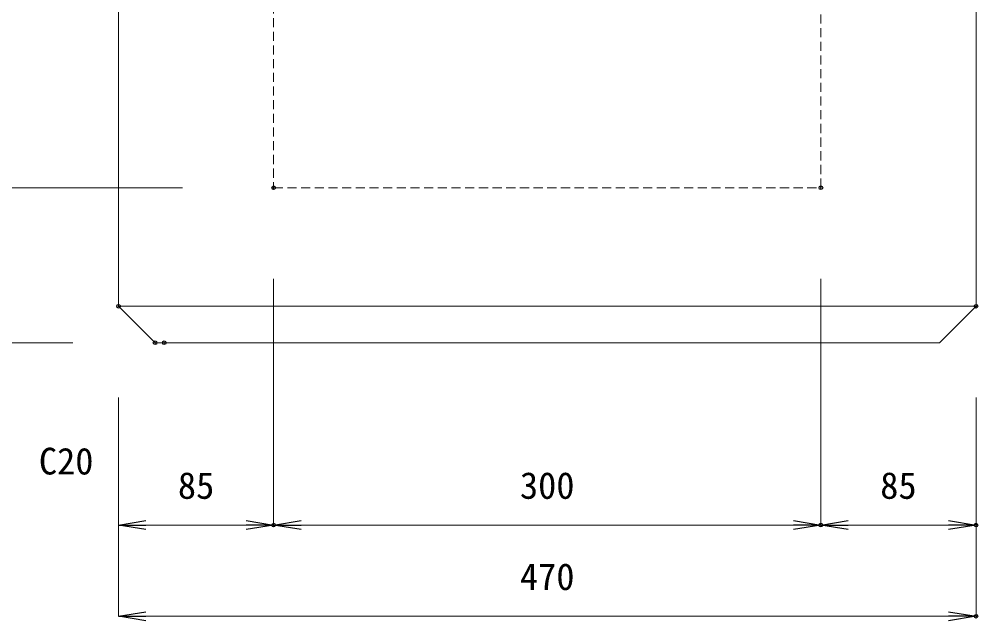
# Model space of a CAD drawing. Units: millimetres, scale not verified. Extents: x -1945 to 1945, y -1175 to 1665.
# Drawn here: x -1486 to -961, y -324 to 6 of the extents above; entities that cross this region are included whole.
import ezdxf
from ezdxf.enums import TextEntityAlignment as Align

# ---------------------------------------------------------------- set-up
doc = ezdxf.new("R2010")
doc.units = ezdxf.units.MM
doc.header["$LTSCALE"] = 10
doc.header["$PDMODE"] = 32
doc.header["$PDSIZE"] = 2
doc.linetypes.add('USER1', pattern=[0.75, 0.5, -0.25])
doc.layers.add('0-0_0', color=7, linetype='Continuous')
doc.layers.add('0-2_DEFPOINTS', color=7, linetype='Continuous')
doc.layers.add('0-3_KIJUN', color=7, linetype='USER1', lineweight=18)
doc.layers.add('0-5_SUNPO', color=3, linetype='Continuous', lineweight=18)
doc.styles.add('ＭＳ ゴシック', font='')
doc.styles.get('ＭＳ ゴシック').set_extended_font_data('MS Gothic')

# ---------------------------------------------------------------- blocks, each defined once
blk = doc.blocks.new('_OPEN')
at = {"layer": '0-0_0'}
blk.add_line((0, 0), (-1, 0), dxfattribs=at)
blk.add_lwpolyline([(-1, 0.1667), (0, 0), (-1, -0.1667)], dxfattribs=at)
blk = doc.blocks.new('D3')
at = {"layer": '0-2_DEFPOINTS'}
for p in [(598.34, 1333.08), (513.34, 1268.08), (598.34, 1148.08)]:
    blk.add_point(p, dxfattribs=at)
at = {"layer": '0-5_SUNPO'}
for p, q in [((598.34, 1283.08), (598.34, 1148.08)), ((513.34, 1218.08), (513.34, 1148.08)), ((528.34, 1148.08), (583.34, 1148.08))]:
    blk.add_line(p, q, dxfattribs=at)
at = {"layer": '0-5_SUNPO', "xscale": 15, "yscale": 15, "rotation": 180}
blk.add_blockref('_OPEN', (513.34, 1148.08), dxfattribs=at)
at = {"layer": '0-5_SUNPO', "xscale": 15, "yscale": 15}
blk.add_blockref('_OPEN', (598.34, 1148.08), dxfattribs=at)
at = {"layer": '0-5_SUNPO', "color": 7, "style": 'ＭＳ ゴシック'}
blk.add_text('85', height=14.66, dxfattribs=at).set_placement((545.84, 1158.08), align=Align.BOTTOM_LEFT)
blk = doc.blocks.new('D4')
at = {"layer": '0-2_DEFPOINTS'}
for p in [(598.34, 1333.08), (898.34, 1333.08), (898.34, 1148.08)]:
    blk.add_point(p, dxfattribs=at)
at = {"layer": '0-5_SUNPO'}
for p, q in [((598.34, 1283.08), (598.34, 1148.08)), ((898.34, 1283.08), (898.34, 1148.08)), ((613.34, 1148.08), (883.34, 1148.08))]:
    blk.add_line(p, q, dxfattribs=at)
at = {"layer": '0-5_SUNPO', "xscale": 15, "yscale": 15, "rotation": 180}
blk.add_blockref('_OPEN', (598.34, 1148.08), dxfattribs=at)
at = {"layer": '0-5_SUNPO', "xscale": 15, "yscale": 15}
blk.add_blockref('_OPEN', (898.34, 1148.08), dxfattribs=at)
at = {"layer": '0-5_SUNPO', "color": 7, "style": 'ＭＳ ゴシック'}
blk.add_text('300', height=14.66, dxfattribs=at).set_placement((733.34, 1158.08), align=Align.BOTTOM_LEFT)
blk = doc.blocks.new('D5')
at = {"layer": '0-2_DEFPOINTS'}
for p in [(898.34, 1333.08), (983.34, 1268.08), (983.34, 1148.08)]:
    blk.add_point(p, dxfattribs=at)
at = {"layer": '0-5_SUNPO'}
for p, q in [((898.34, 1283.08), (898.34, 1148.08)), ((983.34, 1218.08), (983.34, 1148.08)), ((913.34, 1148.08), (968.34, 1148.08))]:
    blk.add_line(p, q, dxfattribs=at)
at = {"layer": '0-5_SUNPO', "xscale": 15, "yscale": 15, "rotation": 180}
blk.add_blockref('_OPEN', (898.34, 1148.08), dxfattribs=at)
at = {"layer": '0-5_SUNPO', "xscale": 15, "yscale": 15}
blk.add_blockref('_OPEN', (983.34, 1148.08), dxfattribs=at)
at = {"layer": '0-5_SUNPO', "color": 7, "style": 'ＭＳ ゴシック'}
blk.add_text('85', height=14.66, dxfattribs=at).set_placement((930.84, 1158.08), align=Align.BOTTOM_LEFT)
blk = doc.blocks.new('D6')
at = {"layer": '0-2_DEFPOINTS'}
for p in [(513.34, 1268.08), (983.34, 1268.08), (983.34, 1098.08)]:
    blk.add_point(p, dxfattribs=at)
at = {"layer": '0-5_SUNPO'}
for p, q in [((513.34, 1218.08), (513.34, 1098.08)), ((983.34, 1218.08), (983.34, 1098.08)), ((528.34, 1098.08), (968.34, 1098.08))]:
    blk.add_line(p, q, dxfattribs=at)
at = {"layer": '0-5_SUNPO', "xscale": 15, "yscale": 15, "rotation": 180}
blk.add_blockref('_OPEN', (513.34, 1098.08), dxfattribs=at)
at = {"layer": '0-5_SUNPO', "xscale": 15, "yscale": 15}
blk.add_blockref('_OPEN', (983.34, 1098.08), dxfattribs=at)
at = {"layer": '0-5_SUNPO', "color": 7, "style": 'ＭＳ ゴシック'}
blk.add_text('470', height=14.66, dxfattribs=at).set_placement((733.34, 1108.08), align=Align.BOTTOM_LEFT)
blk = doc.blocks.new('D7')
at = {"layer": '0-2_DEFPOINTS'}
for p in [(598.34, 1333.08), (363.34, 1248.08), (533.34, 1248.08)]:
    blk.add_point(p, dxfattribs=at)
at = {"layer": '0-5_SUNPO'}
for p, q in [((548.34, 1333.08), (363.34, 1333.08)), ((363.34, 1318.08), (363.34, 1263.08)), ((483.34, 1248.08), (363.34, 1248.08))]:
    blk.add_line(p, q, dxfattribs=at)
at = {"layer": '0-5_SUNPO', "xscale": 15, "yscale": 15}
for p, rotation in [((363.34, 1333.08), 90), ((363.34, 1248.08), 270)]:
    blk.add_blockref('_OPEN', p, dxfattribs=dict(at, rotation=rotation))
at = {"layer": '0-5_SUNPO', "color": 7, "style": 'ＭＳ ゴシック'}
blk.add_text('85', height=14.66, rotation=90, dxfattribs=at).set_placement((353.34, 1280.58), align=Align.BOTTOM_LEFT)
blk = doc.blocks.new('D8')
at = {"layer": '0-2_DEFPOINTS'}
for p in [(538.34, 1896.08), (313.34, 1248.08), (538.34, 1248.08)]:
    blk.add_point(p, dxfattribs=at)
at = {"layer": '0-5_SUNPO'}
for p, q in [((488.34, 1896.08), (313.34, 1896.08)), ((313.34, 1881.08), (313.34, 1263.08)), ((488.34, 1248.08), (313.34, 1248.08))]:
    blk.add_line(p, q, dxfattribs=at)
at = {"layer": '0-5_SUNPO', "xscale": 15, "yscale": 15}
for p, rotation in [((313.34, 1896.08), 90), ((313.34, 1248.08), 270)]:
    blk.add_blockref('_OPEN', p, dxfattribs=dict(at, rotation=rotation))
at = {"layer": '0-5_SUNPO', "color": 7, "style": 'ＭＳ ゴシック'}
blk.add_text('648', height=14.66, rotation=90, dxfattribs=at).set_placement((303.34, 1557.08), align=Align.BOTTOM_LEFT)
blk = doc.blocks.new('D20')
at = {"layer": '0-2_DEFPOINTS'}
for p in [(748.34, 1478.08), (363.34, 1333.08), (598.34, 1333.08)]:
    blk.add_point(p, dxfattribs=at)
at = {"layer": '0-5_SUNPO'}
for p, q in [((698.34, 1478.08), (363.34, 1478.08)), ((363.34, 1463.08), (363.34, 1348.08)), ((548.34, 1333.08), (363.34, 1333.08))]:
    blk.add_line(p, q, dxfattribs=at)
at = {"layer": '0-5_SUNPO', "xscale": 15, "yscale": 15}
for p, rotation in [((363.34, 1478.08), 90), ((363.34, 1333.08), 270)]:
    blk.add_blockref('_OPEN', p, dxfattribs=dict(at, rotation=rotation))
at = {"layer": '0-5_SUNPO', "color": 7, "style": 'ＭＳ ゴシック'}
blk.add_text('145', height=14.66, rotation=90, dxfattribs=at).set_placement((353.34, 1390.58), align=Align.BOTTOM_LEFT)

msp = doc.modelspace()

# ---------------------------------------------------------------- linework, layer by layer
at = {"layer": '0-3_KIJUN', "linetype": 'Continuous'}
msp.add_line((-1431.66, -151.92), (-961.66, -151.92), dxfattribs=at)
for points in [[(-1431.66, -151.92), (-1431.66, 311.08), (-1406.66, 336.08), (-1346.66, 336.08), (-1341.66, 203.08)], [(-1051.66, 203.08), (-1046.66, 336.08), (-986.66, 336.08), (-961.66, 311.08), (-961.66, -151.92), (-981.66, -171.92), (-1411.66, -171.92), (-1431.66, -151.92)]]:
    msp.add_lwpolyline(points, dxfattribs=at)
at = {"layer": '0-3_KIJUN'}
msp.add_lwpolyline([(-1346.66, 336.08), (-1346.66, -86.92), (-1046.66, -86.92), (-1046.66, 336.08)], dxfattribs=at)

# ---------------------------------------------------------------- block references
at = {"layer": '0-5_SUNPO'}
for name in ['D8', 'D20', 'D7', 'D3', 'D4', 'D5', 'D6']:
    msp.add_blockref(name, (-1945, -1420), dxfattribs=at)

# ---------------------------------------------------------------- texts
at = {"layer": '0-5_SUNPO', "color": 7, "style": 'ＭＳ ゴシック'}
msp.add_text('C20', height=14.66, dxfattribs=at).set_placement((-1475.36, -248.57), align=Align.BOTTOM_LEFT)

doc.saveas('drawing.dxf')
